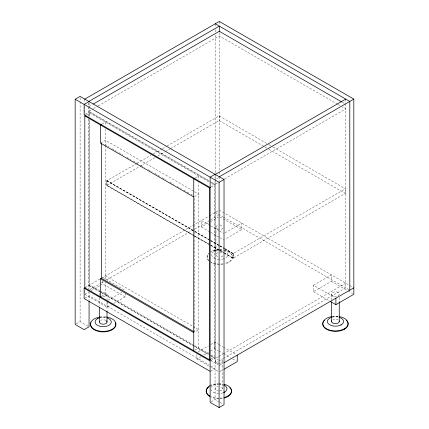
<?xml version="1.0" encoding="UTF-8"?>
<svg xmlns="http://www.w3.org/2000/svg" width="429" height="429" viewBox="0 0 429 429"><rect width="100%" height="100%" fill="white"/><g stroke="black" fill="none" stroke-linecap="round" stroke-linejoin="round"><path stroke-width="0.32" stroke-dasharray="2.15 1.61" d="M214.028 251.378L214.393 251.104M88.846 106.617L92.321 104.606M91.162 109.937L88.846 111.277L210.065 181.263M93.484 108.596L97.544 106.253M98.123 105.92L219.321 35.945L337.639 104.258M85.232 114.135L89.066 111.921L209.282 181.328M86.454 114.988L89.741 113.09L210.462 182.786M102.145 124.045L105.432 122.147L105.432 126.164M100.504 143.114L105.432 140.267L194.058 191.436M194.267 235.95L106.778 185.441L106.778 180.781L210.044 240.245M208.371 243.785L107.046 185.285L107.046 180.625L136.513 163.615M137.092 163.283L150.96 155.277M153.271 153.941L161.937 148.938M162.516 148.6L166.559 146.268M167.138 145.935L219.139 115.91L268.356 144.326M106.778 185.441L210.044 244.905M107.046 185.285L139.404 166.608M139.983 166.27L155.003 157.599M157.893 155.931L164.827 151.93M165.406 151.593L170.029 148.927M170.608 148.59L219.139 120.57L264.302 146.643M195.409 177.89L198.697 175.992L198.697 179.874M218.763 177.606L215.283 179.617L215.283 363.154L218.184 361.481M217.605 182.936L215.283 184.277L210.644 181.596M224.565 178.92L345.763 108.945L342.283 106.939M211.1 186.953L215.063 184.663L209.861 181.66M85.232 287.58L99.887 279.118M101.4 278.244L208.88 216.189M209.459 215.857L218.168 210.832M90.004 289.484L101.024 283.124M101.603 282.786L103.92 281.451M106.821 279.778L210.044 220.179M210.623 219.846L218.163 215.492M84.808 290.412L84.808 294.294L88.857 291.956M91.173 290.621L99.85 285.612M100.429 285.28L102.745 283.939L125.161 296.884L125.161 293.651M210.006 225.498L201.383 220.522L201.383 226.989L208.328 222.983M210.644 221.648L218.163 217.305M84.685 298.252L89.066 295.72L209.282 365.122M101.598 296.251L105.432 294.037L105.432 282.389M107.808 300.434L121.691 292.417M224.962 232.797L241.736 223.107L241.736 229.579L224.962 239.264M76.265 323.82L80.1 321.605L89.066 326.785M84.808 294.294L107.229 307.239L111.277 304.901M113.594 303.566L125.161 296.884M224.582 248.482L233.263 253.496L345.356 188.781L345.356 193.441L233.263 258.156L223.423 252.477M224.973 249.024L233.22 253.625L233.22 258.285L224.973 253.684M194.857 350.096L198.697 347.881L198.697 182.679M198.059 351.871L208.473 345.86M210.789 344.525L214.838 342.186L218.286 344.176M313.476 285.237L331.413 274.882L331.413 281.354L313.476 291.709L313.476 285.237L334.749 297.517M196.9 354.483L196.9 359.014L200.949 356.676M203.845 355.003L208.473 352.332M210.789 350.997L214.838 348.659L218.286 350.649M211.1 358.837L214.387 356.939L214.387 185.055L211.025 183.113M210.677 360.639L215.063 358.108L211.014 355.77M218.184 356.821L215.283 358.494L210.644 355.818M218.763 356.488L222.823 354.139M223.402 353.807L345.763 283.167M218.763 361.143L222.823 358.8M223.402 358.467L345.763 287.827L345.763 103.791M219.321 365.487L222.801 363.476M210.677 370.994L215.063 368.463L209.861 365.46M219.9 371.621L222.79 369.954M211.224 401.742L215.063 399.528L219.546 402.112M217.787 256.563L217.015 256.204A3.802 2.199 0 0 1 217.948 252.761M338.202 319.964L337.43 319.6A3.802 2.199 0 0 0 332.824 319.889M105.947 320.479L105.175 320.12A3.802 2.199 0 0 0 100.568 320.404M342.283 102.279L344.6 103.62M338.218 104.596L339.961 105.598M268.935 144.659L272.404 146.664M272.983 146.997L345.356 188.781M264.881 146.975L268.356 148.981M268.935 149.319L345.356 193.441M194.643 191.774L198.697 194.112L194.659 196.444L194.659 332.089L198.697 329.762L193.479 326.748M219.321 210.167L349.233 285.167M349.774 285.483L352.681 287.162M104.874 144.605L108.928 146.949M111.824 148.616L116.457 151.292M118.774 152.633L122.833 154.971M126.887 157.314L130.942 159.658M133.258 160.993L137.891 163.669M140.787 165.342L144.262 167.348M148.316 169.686L152.375 172.029M154.692 173.37L159.904 176.378M162.221 177.713L166.275 180.057M169.75 182.062L173.804 184.406M177.284 186.411L181.338 188.749M183.655 190.09L188.867 193.098M191.184 194.439L192.342 195.104M215.283 212.494L222.823 216.849M223.38 217.171L349.796 290.154M219.895 216.967L241.736 229.579M331.413 281.354L347.506 290.647M348.085 290.98L352.681 293.634M210.58 225.831L219.203 230.807M219.782 231.14L223.804 233.462M201.383 226.989L210.006 231.971M210.58 232.303L219.203 237.28M219.782 237.612L223.804 239.934M313.476 291.709L329.574 301.002M107.046 180.625L208.371 239.125M210.682 240.46L219.369 245.474M219.948 245.812L224.002 248.15M210.623 240.583L219.316 245.597M219.895 245.935L223.949 248.273M224.528 248.611L233.22 253.625M106.778 180.781L194.267 231.295M194.846 231.628L209.91 240.326M210.489 240.658L219.181 245.678M219.761 246.01L224.394 248.686M210.682 245.12L218.211 249.469M218.79 249.801L222.844 252.139M210.623 245.243L219.316 250.257M219.895 250.595L223.949 252.933M224.528 253.271L233.22 258.285M194.846 236.288L209.91 244.986M210.489 245.318L219.181 250.338M219.761 250.67L224.394 253.346M105.432 275.917L192.9 326.415M102.745 277.472L125.161 290.412M218.86 344.508L222.882 346.83M223.461 347.163L236.106 354.467M218.86 350.981L222.882 353.303M223.461 353.635L230.357 357.62M232.657 358.944L236.106 360.939M99.828 290.803L89.741 284.979L89.741 119.777M100.391 291.125L194.058 345.206M194.643 345.538L208.784 353.705M211.025 354.998L214.387 356.939M89.066 285.365L100.627 292.036M101.206 292.374L194.257 346.096M194.83 346.428L208.703 354.434M88.846 285.494L101.024 292.524M101.603 292.862L208.322 354.477M210.644 360.473L218.168 364.822M196.9 359.014L208.971 365.98M209.55 366.312L218.168 371.294M220.104 402.44L222.908 404.054M345.763 99.11L345.763 103.126M339.253 297.436L339.253 302.123M331.644 293.983L331.644 300.01M233.263 253.496L233.263 258.156M233.086 253.705L233.086 258.365M224.93 250.091A12.682 7.32 0 0 1 232.448 256.778L232.448 257.277M222.672 361.395L222.672 388.835M219.321 21.45L219.321 24.796M219.321 32.62L219.321 171.353M219.321 171.997L219.321 175.364M219.321 176.769L219.321 181.451M219.139 115.91L219.139 120.57M215.964 227.198L215.964 254.638M215.283 23.777L215.283 27.124M215.283 29.805L215.283 32.481M215.283 35.157L215.283 173.01M215.283 173.681L215.283 179.124M215.063 175.606L215.063 180.341M215.063 181.011L215.063 399.528M214.838 342.186L214.838 348.659M207.089 256.778L207.089 257.277M107.229 301.415L107.229 307.239M106.998 294.61L106.998 299.962M106.998 302.638L106.998 310.671M106.912 180.706L106.912 185.366M105.432 129.268L105.432 144.948M105.432 145.56L105.432 279.322M102.745 280.705L102.745 283.939M99.389 297.849L99.389 305.882M89.741 113.09L89.741 117.101M89.066 102.863L89.066 116.983M89.066 119.664L89.066 289.897M89.066 291.929L89.066 300.643M88.846 102.778L88.846 106.124M88.846 106.794L88.846 116.162M88.846 118.838L88.846 288.824M84.808 99.11L84.808 103.126M84.808 106.472L84.808 114.5M80.1 97.732L80.1 101.083M80.1 101.753L80.1 321.605M219.766 390.916A3.802 2.199 0 0 0 221.627 387.269L220.855 386.904A3.802 2.199 0 0 0 219.943 386.674M218.779 390.98A3.802 2.199 0 0 1 216.892 390.658L216.119 390.299A3.802 2.199 0 0 1 217.975 386.647M219.766 363.476A3.802 2.199 0 0 0 221.627 359.829L220.855 359.464A3.802 2.199 0 0 0 219.943 359.234M218.779 363.54A3.802 2.199 0 0 1 216.892 363.218L216.119 362.859A3.802 2.199 0 0 1 217.975 359.207M222.93 392.841A8.113 4.687 0 0 1 219.932 393.425M218.87 393.468A8.113 4.687 0 0 1 210.762 388.937A8.113 4.687 0 0 1 218.345 384.105M218.87 384.1A8.113 4.687 0 0 1 222.93 384.727M222.152 398.444A12.682 7.32 0 0 1 219.53 398.68M218.87 398.691A12.682 7.32 0 0 1 210.891 397.061M209.904 386.191A12.682 7.32 0 0 1 218.211 384.057M218.87 384.052A12.682 7.32 0 0 1 222.152 384.298M222.152 397.946A12.682 7.32 0 0 1 219.53 398.182M218.87 398.192A12.682 7.32 0 0 1 210.891 396.562M209.904 385.692A12.682 7.32 0 0 1 218.211 383.558M218.87 383.547A12.682 7.32 0 0 1 222.152 383.799M332.341 317.149A8.113 4.687 0 0 1 338.556 317.149M332.164 316.993A12.682 7.32 0 0 1 338.09 316.902M332.164 316.495A12.682 7.32 0 0 1 338.09 316.404M103.099 296.75A3.802 2.199 0 0 0 106.671 295.442A3.802 2.199 0 0 0 105.947 293.039L105.175 292.68A3.802 2.199 0 0 0 101.367 292.626M102.118 296.664A3.802 2.199 0 0 1 101.212 296.428M99.85 295.608A3.802 2.199 0 0 1 99.946 293.409M99.137 317.937A8.113 4.687 0 0 1 106.295 317.669M99.909 317.514A12.682 7.32 0 0 1 106.472 317.514M99.909 317.01A12.682 7.32 0 0 1 106.472 317.01M223.016 255.834A3.802 2.199 0 0 1 219.675 256.885M219.857 252.493A3.802 2.199 0 0 1 221.75 252.815L222.522 253.174A3.802 2.199 0 0 1 223.107 253.636M223.016 228.394A3.802 2.199 0 0 1 219.675 229.445M218.693 229.359A3.802 2.199 0 0 1 217.787 229.124L217.015 228.764A3.802 2.199 0 0 1 217.948 225.322M219.857 225.053A3.802 2.199 0 0 1 221.75 225.375L222.522 225.734A3.802 2.199 0 0 1 223.107 226.196M232.448 256.778A12.682 7.32 0 0 1 224.93 263.465M223.053 263.851A12.682 7.32 0 0 1 210.8 261.958M208.784 260.441A12.682 7.32 0 0 1 208.784 253.121M218.447 249.496A12.682 7.32 0 0 0 210.8 251.603L210.8 252.102A12.682 7.32 0 0 1 218.447 250M219.766 249.458A12.682 7.32 0 0 1 223.053 249.705M223.686 250.316A12.682 7.32 0 0 1 232.432 256.896A12.682 7.32 0 0 1 224.93 263.969M223.053 264.35A12.682 7.32 0 0 1 210.8 262.457M208.784 260.939A12.682 7.32 0 0 1 208.784 253.619M219.766 249.957A12.682 7.32 0 0 1 223.053 250.209M223.825 250.633A8.113 4.687 0 0 1 224.421 258.526M223.825 258.746A8.113 4.687 0 0 1 219.766 259.373M219.24 259.368A8.113 4.687 0 0 1 211.695 255.148A8.113 4.687 0 0 1 217.669 250.166M219.766 250.005A8.113 4.687 0 0 1 222.876 250.364M338.202 292.524L337.43 292.16A3.802 2.199 0 0 0 332.486 292.658A3.802 2.199 0 0 0 332.695 295.554L333.467 295.913A3.802 2.199 0 0 0 338.411 295.415A3.802 2.199 0 0 0 338.202 292.524"/><path stroke-width="0.64" d="M97.453 318.683L97.817 318.409M224.249 392.369L224.608 392.095M340.824 325.064L341.184 324.791M89.066 301.314L89.066 326.785L84.138 329.633L75.166 324.453L75.166 99.238L80.1 96.391L224.029 179.488L224.029 404.703L219.096 407.55L210.13 402.375L210.13 177.156L215.063 174.308M84.808 99.11L219.321 21.45L353.834 99.11L353.834 294.294L335.896 304.649L330.148 301.33M88.846 101.437L219.321 26.11L219.321 31.462M89.066 101.571L84.138 104.419L84.138 114.768L210.13 187.511M93.484 103.936L219.321 31.285L341.699 101.941M210.553 359.153L209.454 359.786L84.808 287.827L84.808 115.937L85.907 115.304M101.598 124.362L100.504 124.995L100.504 143.114L193.763 196.959M194.857 178.207L193.763 178.839L193.763 350.729M215.283 174.437L345.763 99.11M219.321 176.769L353.834 99.11M84.808 115.937L209.454 187.902L210.553 187.269M75.166 99.238L219.096 182.336L224.029 179.488M210.13 371.31L84.138 298.568L84.138 288.213L85.232 287.58M100.504 296.884L100.504 278.764L101.598 278.131M223.949 362.811L353.834 287.827M223.949 369.283L237.253 361.599L237.253 355.132M215.283 23.777L349.796 101.437L349.796 290.154M194.08 331.756L101.4 278.244L101.4 143.27M100.504 278.764L193.763 332.609M84.138 288.213L210.13 360.955M344.417 328.743L344.417 329.241M339.253 302.123L339.253 321.53M335.896 298.176L335.896 304.649M331.644 302.016L331.644 321.423M227.837 396.047L227.837 396.546M219.096 182.336L219.096 407.55M209.454 187.902L209.454 359.786M106.998 311.341L106.998 322.05M99.389 307.218L99.389 321.943M224.029 384.18A12.682 7.32 0 0 1 231.553 390.873A12.682 7.32 0 0 1 224.029 397.56M209.904 396.047A12.682 7.32 0 0 1 209.904 385.692M231.124 389.478A12.682 7.32 0 0 1 224.029 398.058M209.904 396.546A12.682 7.32 0 0 1 208.81 386.915M229.853 387.709A12.682 7.32 0 0 1 230.882 389.017M223.525 384.942A8.113 4.687 0 0 1 223.525 392.621M339.146 320.962A3.802 2.199 0 0 1 337.693 323.251A3.802 2.199 0 0 1 333.467 323.353L332.695 322.994A3.802 2.199 0 0 1 331.799 320.86M339.366 316.602A12.682 7.32 0 0 1 345.71 327.869A12.682 7.32 0 0 1 325.187 327.869A12.682 7.32 0 0 1 331.531 316.602M346.434 320.404A12.682 7.32 0 0 1 338.733 331.14A12.682 7.32 0 0 1 322.769 324.067M322.812 323.428A12.682 7.32 0 0 1 324.463 320.404M339.505 317.422A8.113 4.687 0 0 1 341.666 324.49A8.113 4.687 0 0 1 329.231 324.49A8.113 4.687 0 0 1 331.392 317.422M106.531 320.94A3.802 2.199 0 0 1 105.818 323.584A3.802 2.199 0 0 1 101.212 323.868L100.44 323.509A3.802 2.199 0 0 1 99.544 321.375M106.472 317.01A12.682 7.32 0 0 1 113.578 328.282A12.682 7.32 0 0 1 92.803 328.282A12.682 7.32 0 0 1 99.909 317.01M107.25 317.937A8.113 4.687 0 0 1 109.406 325.005A8.113 4.687 0 0 1 96.975 325.005A8.113 4.687 0 0 1 99.137 317.937M115.444 322.688A12.682 7.32 0 0 1 103.191 331.907A12.682 7.32 0 0 1 90.943 322.688"/></g></svg>
